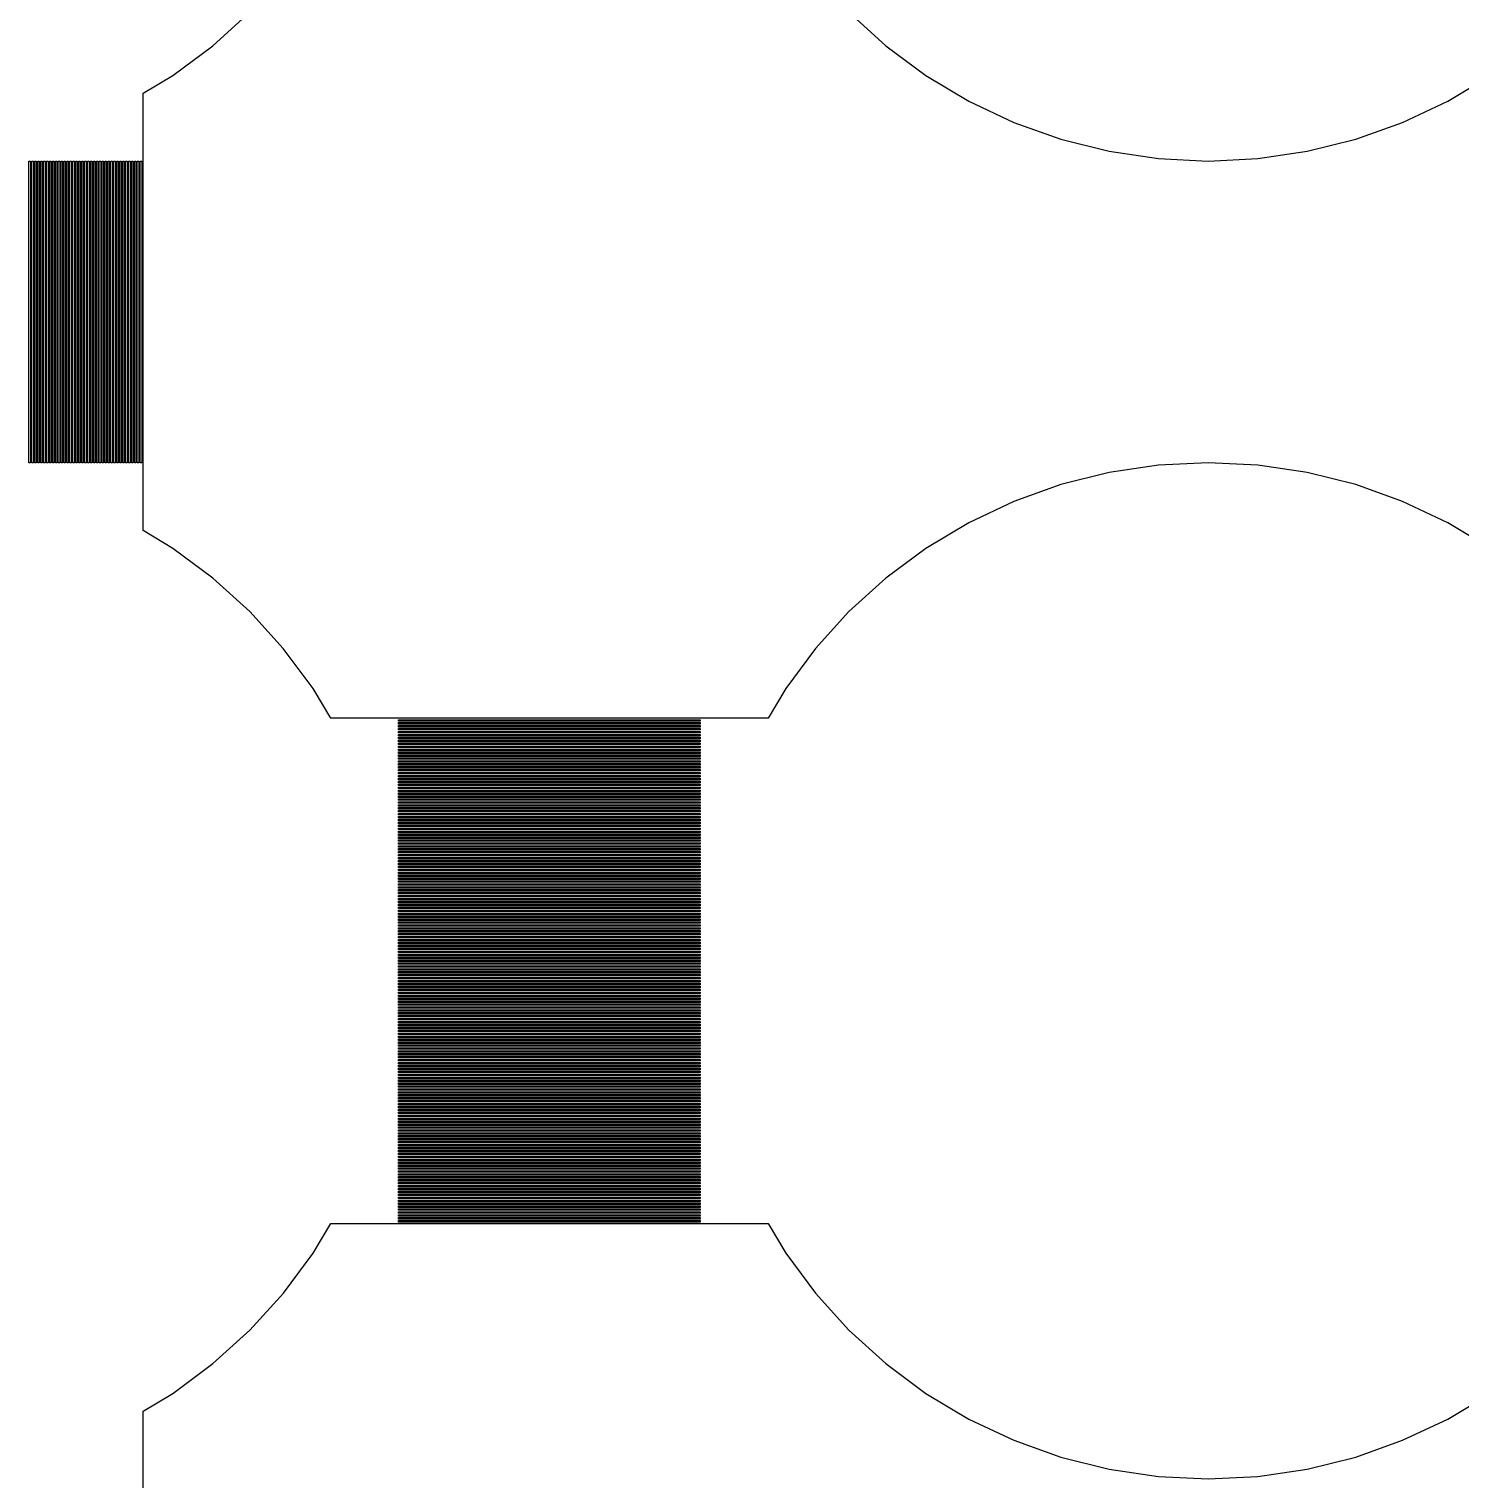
# Model space of a CAD drawing. Extents: x -5 to 92, y -13 to 39.
# Drawn here: x 53.45 to 63.22, y 5.03 to 14.93 of the extents above; entities that cross this region are included whole.
import ezdxf

# ---------------------------------------------------------------- set-up
doc = ezdxf.new("R2010")
doc.units = 0

msp = doc.modelspace()

# ---------------------------------------------------------------- linework, layer by layer
for p, q in [((54.7013, 14.8176), (54.9537, 15.0463)), ((59.0463, 15.0463), (59.2987, 14.8177)), ((54.4278, 14.6148), (54.7013, 14.8176)), ((59.2987, 14.8177), (59.5722, 14.6148)), ((54.225, 14.4932), (54.4278, 14.6148)), ((59.5722, 14.6148), (59.8643, 14.4397)), ((63.1357, 14.4397), (63.4278, 14.6148)), ((54.225, 11.5068), (54.225, 14.4932)), ((59.8643, 14.4397), (60.1721, 14.2941)), ((62.8279, 14.2941), (63.1357, 14.4397)), ((60.1721, 14.2941), (60.4927, 14.1794)), ((62.5073, 14.1794), (62.8279, 14.2941)), ((60.4927, 14.1794), (60.823, 14.0967)), ((62.177, 14.0967), (62.5073, 14.1794)), ((60.823, 14.0967), (61.1599, 14.0467)), ((61.8401, 14.0467), (62.177, 14.0967)), ((53.445, 11.97), (53.445, 14.03)), ((53.445, 14.03), (53.455, 14.03)), ((53.455, 14.03), (53.455, 11.97)), ((53.465, 11.97), (53.465, 14.03)), ((53.465, 14.03), (53.475, 14.03)), ((53.475, 14.03), (53.475, 11.97)), ((53.485, 11.97), (53.485, 14.03)), ((53.485, 14.03), (53.495, 14.03)), ((53.495, 14.03), (53.495, 11.97)), ((53.505, 11.97), (53.505, 14.03)), ((53.505, 14.03), (53.515, 14.03)), ((53.515, 14.03), (53.515, 11.97)), ((53.525, 11.97), (53.525, 14.03)), ((53.525, 14.03), (53.535, 14.03)), ((53.535, 14.03), (53.535, 11.97)), ((53.545, 11.97), (53.545, 14.03)), ((53.545, 14.03), (53.555, 14.03)), ((53.555, 14.03), (53.555, 11.97)), ((53.565, 11.97), (53.565, 14.03)), ((53.565, 14.03), (53.575, 14.03)), ((53.575, 14.03), (53.575, 11.97)), ((53.585, 11.97), (53.585, 14.03)), ((53.585, 14.03), (53.595, 14.03)), ((53.595, 14.03), (53.595, 11.97)), ((53.605, 11.97), (53.605, 14.03)), ((53.605, 14.03), (53.615, 14.03)), ((53.615, 14.03), (53.615, 11.97)), ((53.625, 11.97), (53.625, 14.03)), ((53.625, 14.03), (53.635, 14.03)), ((53.635, 14.03), (53.635, 11.97)), ((53.645, 11.97), (53.645, 14.03)), ((53.645, 14.03), (53.655, 14.03)), ((53.655, 14.03), (53.655, 11.97)), ((53.665, 11.97), (53.665, 14.03)), ((53.665, 14.03), (53.675, 14.03)), ((53.675, 14.03), (53.675, 11.97)), ((53.685, 11.97), (53.685, 14.03)), ((53.685, 14.03), (53.695, 14.03)), ((53.695, 14.03), (53.695, 11.97)), ((53.705, 11.97), (53.705, 14.03)), ((53.705, 14.03), (53.715, 14.03)), ((53.715, 14.03), (53.715, 11.97)), ((53.725, 11.97), (53.725, 14.03)), ((53.725, 14.03), (53.735, 14.03)), ((53.735, 14.03), (53.735, 11.97)), ((53.745, 11.97), (53.745, 14.03)), ((53.745, 14.03), (53.755, 14.03)), ((53.755, 14.03), (53.755, 11.97)), ((53.765, 11.97), (53.765, 14.03)), ((53.765, 14.03), (53.775, 14.03)), ((53.775, 14.03), (53.775, 11.97)), ((53.785, 11.97), (53.785, 14.03)), ((53.785, 14.03), (53.795, 14.03)), ((53.795, 14.03), (53.795, 11.97)), ((53.805, 11.97), (53.805, 14.03)), ((53.805, 14.03), (53.815, 14.03)), ((53.815, 14.03), (53.815, 11.97)), ((53.825, 11.97), (53.825, 14.03)), ((53.825, 14.03), (53.835, 14.03)), ((53.835, 14.03), (53.835, 11.97)), ((53.845, 11.97), (53.845, 14.03)), ((53.845, 14.03), (53.855, 14.03)), ((53.855, 14.03), (53.855, 11.97)), ((53.865, 11.97), (53.865, 14.03)), ((53.865, 14.03), (53.875, 14.03)), ((53.875, 14.03), (53.875, 11.97)), ((53.885, 11.97), (53.885, 14.03)), ((53.885, 14.03), (53.895, 14.03)), ((53.895, 14.03), (53.895, 11.97)), ((53.905, 11.97), (53.905, 14.03)), ((53.905, 14.03), (53.915, 14.03)), ((53.915, 14.03), (53.915, 11.97)), ((53.925, 11.97), (53.925, 14.03)), ((53.925, 14.03), (53.935, 14.03)), ((53.935, 14.03), (53.935, 11.97)), ((53.945, 11.97), (53.945, 14.03)), ((53.945, 14.03), (53.955, 14.03)), ((53.955, 14.03), (53.955, 11.97)), ((53.965, 11.97), (53.965, 14.03)), ((53.965, 14.03), (53.975, 14.03)), ((53.975, 14.03), (53.975, 11.97)), ((53.985, 11.97), (53.985, 14.03)), ((53.985, 14.03), (53.995, 14.03)), ((53.995, 14.03), (53.995, 11.97)), ((54.005, 11.97), (54.005, 14.03)), ((54.005, 14.03), (54.015, 14.03)), ((54.015, 14.03), (54.015, 11.97)), ((54.025, 11.97), (54.025, 14.03)), ((54.025, 14.03), (54.035, 14.03)), ((54.035, 14.03), (54.035, 11.97)), ((54.045, 11.97), (54.045, 14.03)), ((54.045, 14.03), (54.055, 14.03)), ((54.055, 14.03), (54.055, 11.97)), ((54.065, 11.97), (54.065, 14.03)), ((54.065, 14.03), (54.075, 14.03)), ((54.075, 14.03), (54.075, 11.97)), ((54.085, 11.97), (54.085, 14.03)), ((54.085, 14.03), (54.095, 14.03)), ((54.095, 14.03), (54.095, 11.97)), ((54.105, 11.97), (54.105, 14.03)), ((54.105, 14.03), (54.115, 14.03)), ((54.115, 14.03), (54.115, 11.97)), ((54.125, 11.97), (54.125, 14.03)), ((54.125, 14.03), (54.135, 14.03)), ((54.135, 14.03), (54.135, 11.97)), ((54.145, 11.97), (54.145, 14.03)), ((54.145, 14.03), (54.155, 14.03)), ((54.155, 14.03), (54.155, 11.97)), ((54.165, 11.97), (54.165, 14.03)), ((54.165, 14.03), (54.175, 14.03)), ((54.175, 14.03), (54.175, 11.97)), ((54.185, 11.97), (54.185, 14.03)), ((54.185, 14.03), (54.195, 14.03)), ((54.195, 14.03), (54.195, 11.97)), ((54.205, 11.97), (54.205, 14.03)), ((54.205, 14.03), (54.215, 14.03)), ((54.215, 14.03), (54.215, 11.97)), ((61.1599, 14.0467), (61.5, 14.03)), ((61.5, 14.03), (61.8401, 14.0467)), ((53.455, 11.97), (53.445, 11.97)), ((53.475, 11.97), (53.465, 11.97)), ((53.495, 11.97), (53.485, 11.97)), ((53.515, 11.97), (53.505, 11.97)), ((53.535, 11.97), (53.525, 11.97)), ((53.555, 11.97), (53.545, 11.97)), ((53.575, 11.97), (53.565, 11.97)), ((53.595, 11.97), (53.585, 11.97)), ((53.615, 11.97), (53.605, 11.97)), ((53.635, 11.97), (53.625, 11.97)), ((53.655, 11.97), (53.645, 11.97)), ((53.675, 11.97), (53.665, 11.97)), ((53.695, 11.97), (53.685, 11.97)), ((53.715, 11.97), (53.705, 11.97)), ((53.735, 11.97), (53.725, 11.97)), ((53.755, 11.97), (53.745, 11.97)), ((53.775, 11.97), (53.765, 11.97)), ((53.795, 11.97), (53.785, 11.97)), ((53.815, 11.97), (53.805, 11.97)), ((53.835, 11.97), (53.825, 11.97)), ((53.855, 11.97), (53.845, 11.97)), ((53.875, 11.97), (53.865, 11.97)), ((53.895, 11.97), (53.885, 11.97)), ((53.915, 11.97), (53.905, 11.97)), ((53.935, 11.97), (53.925, 11.97)), ((53.955, 11.97), (53.945, 11.97)), ((53.975, 11.97), (53.965, 11.97)), ((53.995, 11.97), (53.985, 11.97)), ((54.015, 11.97), (54.005, 11.97)), ((54.035, 11.97), (54.025, 11.97)), ((54.055, 11.97), (54.045, 11.97)), ((54.075, 11.97), (54.065, 11.97)), ((54.095, 11.97), (54.085, 11.97)), ((54.115, 11.97), (54.105, 11.97)), ((54.135, 11.97), (54.125, 11.97)), ((54.155, 11.97), (54.145, 11.97)), ((54.175, 11.97), (54.165, 11.97)), ((54.195, 11.97), (54.185, 11.97)), ((54.215, 11.97), (54.205, 11.97)), ((60.823, 11.9033), (60.4927, 11.8206)), ((61.1599, 11.9533), (60.823, 11.9033)), ((61.5, 11.97), (61.1599, 11.9533)), ((61.8401, 11.9533), (61.5, 11.97)), ((62.177, 11.9033), (61.8401, 11.9533)), ((62.5073, 11.8206), (62.177, 11.9033)), ((60.4927, 11.8206), (60.1721, 11.7059)), ((62.8279, 11.7059), (62.5073, 11.8206)), ((60.1721, 11.7059), (59.8642, 11.5603)), ((63.1357, 11.5603), (62.8279, 11.7059)), ((54.4278, 11.3852), (54.225, 11.5068)), ((59.8642, 11.5603), (59.5722, 11.3852)), ((63.4278, 11.3852), (63.1357, 11.5603)), ((54.7013, 11.1824), (54.4278, 11.3852)), ((59.5722, 11.3852), (59.2986, 11.1823)), ((54.9537, 10.9537), (54.7013, 11.1824)), ((59.2986, 11.1823), (59.0463, 10.9537)), ((55.1823, 10.7014), (54.9537, 10.9537)), ((59.0463, 10.9537), (58.8176, 10.7013)), ((55.3852, 10.4278), (55.1823, 10.7014)), ((58.8176, 10.7013), (58.6148, 10.4278)), ((55.5068, 10.225), (55.3852, 10.4278)), ((58.6148, 10.4278), (58.4932, 10.225)), ((58.4932, 10.225), (55.5068, 10.225)), ((55.97, 10.205), (55.97, 10.215)), ((55.97, 10.215), (58.03, 10.215)), ((58.03, 10.205), (55.97, 10.205)), ((58.03, 10.215), (58.03, 10.205)), ((55.97, 10.185), (55.97, 10.195)), ((55.97, 10.195), (58.03, 10.195)), ((58.03, 10.185), (55.97, 10.185)), ((55.97, 10.165), (55.97, 10.175)), ((55.97, 10.175), (58.03, 10.175)), ((58.03, 10.165), (55.97, 10.165)), ((55.97, 10.145), (55.97, 10.155)), ((55.97, 10.155), (58.03, 10.155)), ((58.03, 10.145), (55.97, 10.145)), ((55.97, 10.125), (55.97, 10.135)), ((55.97, 10.135), (58.03, 10.135)), ((58.03, 10.125), (55.97, 10.125)), ((55.97, 10.105), (55.97, 10.115)), ((55.97, 10.115), (58.03, 10.115)), ((58.03, 10.105), (55.97, 10.105)), ((58.03, 10.195), (58.03, 10.185)), ((58.03, 10.175), (58.03, 10.165)), ((58.03, 10.155), (58.03, 10.145)), ((58.03, 10.135), (58.03, 10.125)), ((58.03, 10.115), (58.03, 10.105)), ((55.97, 10.085), (55.97, 10.095)), ((55.97, 10.095), (58.03, 10.095)), ((58.03, 10.085), (55.97, 10.085)), ((55.97, 10.065), (55.97, 10.075)), ((55.97, 10.075), (58.03, 10.075)), ((58.03, 10.065), (55.97, 10.065)), ((55.97, 10.045), (55.97, 10.055)), ((55.97, 10.055), (58.03, 10.055)), ((58.03, 10.045), (55.97, 10.045)), ((55.97, 10.025), (55.97, 10.035)), ((55.97, 10.035), (58.03, 10.035)), ((58.03, 10.025), (55.97, 10.025)), ((55.97, 10.005), (55.97, 10.015)), ((55.97, 10.015), (58.03, 10.015)), ((58.03, 10.005), (55.97, 10.005)), ((58.03, 10.095), (58.03, 10.085)), ((58.03, 10.075), (58.03, 10.065)), ((58.03, 10.055), (58.03, 10.045)), ((58.03, 10.035), (58.03, 10.025)), ((58.03, 10.015), (58.03, 10.005)), ((55.97, 9.98499), (55.97, 9.995)), ((55.97, 9.995), (58.03, 9.995)), ((58.03, 9.98499), (55.97, 9.98499)), ((55.97, 9.965), (55.97, 9.97499)), ((55.97, 9.97499), (58.03, 9.97499)), ((58.03, 9.965), (55.97, 9.965)), ((55.97, 9.94499), (55.97, 9.95499)), ((55.97, 9.95499), (58.03, 9.95499)), ((58.03, 9.94499), (55.97, 9.94499)), ((55.97, 9.92499), (55.97, 9.935)), ((55.97, 9.935), (58.03, 9.935)), ((58.03, 9.92499), (55.97, 9.92499)), ((55.97, 9.905), (55.97, 9.91499)), ((55.97, 9.91499), (58.03, 9.91499)), ((58.03, 9.905), (55.97, 9.905)), ((58.03, 9.995), (58.03, 9.98499)), ((58.03, 9.97499), (58.03, 9.965)), ((58.03, 9.95499), (58.03, 9.94499)), ((58.03, 9.935), (58.03, 9.92499)), ((58.03, 9.91499), (58.03, 9.905)), ((55.97, 9.88499), (55.97, 9.89499)), ((55.97, 9.89499), (58.03, 9.89499)), ((58.03, 9.88499), (55.97, 9.88499)), ((55.97, 9.86499), (55.97, 9.875)), ((55.97, 9.875), (58.03, 9.875)), ((58.03, 9.86499), (55.97, 9.86499)), ((55.97, 9.84499), (55.97, 9.855)), ((55.97, 9.855), (58.03, 9.855)), ((58.03, 9.84499), (55.97, 9.84499)), ((55.97, 9.825), (55.97, 9.83499)), ((55.97, 9.83499), (58.03, 9.83499)), ((58.03, 9.825), (55.97, 9.825)), ((55.97, 9.80499), (55.97, 9.81499)), ((55.97, 9.81499), (58.03, 9.81499)), ((58.03, 9.80499), (55.97, 9.80499)), ((58.03, 9.89499), (58.03, 9.88499)), ((58.03, 9.875), (58.03, 9.86499)), ((58.03, 9.855), (58.03, 9.84499)), ((58.03, 9.83499), (58.03, 9.825)), ((58.03, 9.81499), (58.03, 9.80499)), ((55.97, 9.78499), (55.97, 9.795)), ((55.97, 9.795), (58.03, 9.795)), ((58.03, 9.78499), (55.97, 9.78499)), ((55.97, 9.765), (55.97, 9.77499)), ((55.97, 9.77499), (58.03, 9.77499)), ((58.03, 9.765), (55.97, 9.765)), ((55.97, 9.745), (55.97, 9.75499)), ((55.97, 9.75499), (58.03, 9.75499)), ((58.03, 9.745), (55.97, 9.745)), ((55.97, 9.72499), (55.97, 9.73499)), ((55.97, 9.73499), (58.03, 9.73499)), ((58.03, 9.72499), (55.97, 9.72499)), ((55.97, 9.70499), (55.97, 9.715)), ((55.97, 9.715), (58.03, 9.715)), ((58.03, 9.70499), (55.97, 9.70499)), ((58.03, 9.795), (58.03, 9.78499)), ((58.03, 9.77499), (58.03, 9.765)), ((58.03, 9.75499), (58.03, 9.745)), ((58.03, 9.73499), (58.03, 9.72499)), ((58.03, 9.715), (58.03, 9.70499)), ((55.97, 9.685), (55.97, 9.69499)), ((55.97, 9.69499), (58.03, 9.69499)), ((58.03, 9.685), (55.97, 9.685)), ((55.97, 9.66499), (55.97, 9.67499)), ((55.97, 9.67499), (58.03, 9.67499)), ((58.03, 9.66499), (55.97, 9.66499)), ((55.97, 9.64499), (55.97, 9.655)), ((55.97, 9.655), (58.03, 9.655)), ((58.03, 9.64499), (55.97, 9.64499)), ((55.97, 9.625), (55.97, 9.63499)), ((55.97, 9.63499), (58.03, 9.63499)), ((58.03, 9.625), (55.97, 9.625)), ((55.97, 9.605), (55.97, 9.61499)), ((55.97, 9.61499), (58.03, 9.61499)), ((58.03, 9.605), (55.97, 9.605)), ((58.03, 9.69499), (58.03, 9.685)), ((58.03, 9.67499), (58.03, 9.66499)), ((58.03, 9.655), (58.03, 9.64499)), ((58.03, 9.63499), (58.03, 9.625)), ((58.03, 9.61499), (58.03, 9.605)), ((55.97, 9.58499), (55.97, 9.59499)), ((55.97, 9.59499), (58.03, 9.59499)), ((58.03, 9.58499), (55.97, 9.58499)), ((55.97, 9.56499), (55.97, 9.575)), ((55.97, 9.575), (58.03, 9.575)), ((58.03, 9.56499), (55.97, 9.56499)), ((55.97, 9.545), (55.97, 9.55499)), ((55.97, 9.55499), (58.03, 9.55499)), ((58.03, 9.545), (55.97, 9.545)), ((55.97, 9.52499), (55.97, 9.53499)), ((55.97, 9.53499), (58.03, 9.53499)), ((58.03, 9.52499), (55.97, 9.52499)), ((55.97, 9.50499), (55.97, 9.515)), ((55.97, 9.515), (58.03, 9.515)), ((58.03, 9.59499), (58.03, 9.58499)), ((58.03, 9.575), (58.03, 9.56499)), ((58.03, 9.55499), (58.03, 9.545)), ((58.03, 9.53499), (58.03, 9.52499)), ((58.03, 9.515), (58.03, 9.50499)), ((58.03, 9.50499), (55.97, 9.50499)), ((55.97, 9.48499), (55.97, 9.495)), ((55.97, 9.495), (58.03, 9.495)), ((58.03, 9.48499), (55.97, 9.48499)), ((55.97, 9.465), (55.97, 9.47499)), ((55.97, 9.47499), (58.03, 9.47499)), ((58.03, 9.465), (55.97, 9.465)), ((55.97, 9.44499), (55.97, 9.45499)), ((55.97, 9.45499), (58.03, 9.45499)), ((58.03, 9.44499), (55.97, 9.44499)), ((55.97, 9.42499), (55.97, 9.435)), ((55.97, 9.435), (58.03, 9.435)), ((58.03, 9.42499), (55.97, 9.42499)), ((55.97, 9.405), (55.97, 9.41499)), ((55.97, 9.41499), (58.03, 9.41499)), ((58.03, 9.495), (58.03, 9.48499)), ((58.03, 9.47499), (58.03, 9.465)), ((58.03, 9.45499), (58.03, 9.44499)), ((58.03, 9.435), (58.03, 9.42499)), ((58.03, 9.41499), (58.03, 9.405)), ((58.03, 9.405), (55.97, 9.405)), ((55.97, 9.38499), (55.97, 9.39499)), ((55.97, 9.39499), (58.03, 9.39499)), ((58.03, 9.38499), (55.97, 9.38499)), ((55.97, 9.36499), (55.97, 9.375)), ((55.97, 9.375), (58.03, 9.375)), ((58.03, 9.36499), (55.97, 9.36499)), ((55.97, 9.34499), (55.97, 9.355)), ((55.97, 9.355), (58.03, 9.355)), ((58.03, 9.34499), (55.97, 9.34499)), ((55.97, 9.325), (55.97, 9.33499)), ((55.97, 9.33499), (58.03, 9.33499)), ((58.03, 9.325), (55.97, 9.325)), ((55.97, 9.30499), (55.97, 9.31499)), ((55.97, 9.31499), (58.03, 9.31499)), ((58.03, 9.39499), (58.03, 9.38499)), ((58.03, 9.375), (58.03, 9.36499)), ((58.03, 9.355), (58.03, 9.34499)), ((58.03, 9.33499), (58.03, 9.325)), ((58.03, 9.31499), (58.03, 9.30499)), ((58.03, 9.30499), (55.97, 9.30499)), ((55.97, 9.28499), (55.97, 9.295)), ((55.97, 9.295), (58.03, 9.295)), ((58.03, 9.28499), (55.97, 9.28499)), ((55.97, 9.265), (55.97, 9.27499)), ((55.97, 9.27499), (58.03, 9.27499)), ((58.03, 9.265), (55.97, 9.265)), ((55.97, 9.245), (55.97, 9.25499)), ((55.97, 9.25499), (58.03, 9.25499)), ((58.03, 9.245), (55.97, 9.245)), ((55.97, 9.22499), (55.97, 9.23499)), ((55.97, 9.23499), (58.03, 9.23499)), ((58.03, 9.22499), (55.97, 9.22499)), ((55.97, 9.20499), (55.97, 9.215)), ((55.97, 9.215), (58.03, 9.215)), ((58.03, 9.295), (58.03, 9.28499)), ((58.03, 9.27499), (58.03, 9.265)), ((58.03, 9.25499), (58.03, 9.245)), ((58.03, 9.23499), (58.03, 9.22499)), ((58.03, 9.215), (58.03, 9.20499)), ((58.03, 9.20499), (55.97, 9.20499)), ((55.97, 9.185), (55.97, 9.19499)), ((55.97, 9.19499), (58.03, 9.19499)), ((58.03, 9.185), (55.97, 9.185)), ((55.97, 9.16499), (55.97, 9.17499)), ((55.97, 9.17499), (58.03, 9.17499)), ((58.03, 9.16499), (55.97, 9.16499)), ((55.97, 9.14499), (55.97, 9.155)), ((55.97, 9.155), (58.03, 9.155)), ((58.03, 9.14499), (55.97, 9.14499)), ((55.97, 9.125), (55.97, 9.13499)), ((55.97, 9.13499), (58.03, 9.13499)), ((58.03, 9.125), (55.97, 9.125)), ((55.97, 9.105), (55.97, 9.11499)), ((55.97, 9.11499), (58.03, 9.11499)), ((58.03, 9.19499), (58.03, 9.185)), ((58.03, 9.17499), (58.03, 9.16499)), ((58.03, 9.155), (58.03, 9.14499)), ((58.03, 9.13499), (58.03, 9.125)), ((58.03, 9.11499), (58.03, 9.105)), ((58.03, 9.105), (55.97, 9.105)), ((55.97, 9.08499), (55.97, 9.09499)), ((55.97, 9.09499), (58.03, 9.09499)), ((58.03, 9.08499), (55.97, 9.08499)), ((55.97, 9.06499), (55.97, 9.075)), ((55.97, 9.075), (58.03, 9.075)), ((58.03, 9.06499), (55.97, 9.06499)), ((55.97, 9.045), (55.97, 9.05499)), ((55.97, 9.05499), (58.03, 9.05499)), ((58.03, 9.045), (55.97, 9.045)), ((55.97, 9.02499), (55.97, 9.03499)), ((55.97, 9.03499), (58.03, 9.03499)), ((58.03, 9.02499), (55.97, 9.02499)), ((55.97, 9.00499), (55.97, 9.015)), ((55.97, 9.015), (58.03, 9.015)), ((58.03, 9.09499), (58.03, 9.08499)), ((58.03, 9.075), (58.03, 9.06499)), ((58.03, 9.05499), (58.03, 9.045)), ((58.03, 9.03499), (58.03, 9.02499)), ((58.03, 9.015), (58.03, 9.00499)), ((58.03, 9.00499), (55.97, 9.00499)), ((55.97, 8.98499), (55.97, 8.995)), ((55.97, 8.995), (58.03, 8.995)), ((58.03, 8.98499), (55.97, 8.98499)), ((55.97, 8.965), (55.97, 8.97499)), ((55.97, 8.97499), (58.03, 8.97499)), ((58.03, 8.965), (55.97, 8.965)), ((55.97, 8.94499), (55.97, 8.95499)), ((55.97, 8.95499), (58.03, 8.95499)), ((58.03, 8.94499), (55.97, 8.94499)), ((55.97, 8.92499), (55.97, 8.935)), ((55.97, 8.935), (58.03, 8.935)), ((58.03, 8.92499), (55.97, 8.92499)), ((55.97, 8.905), (55.97, 8.91499)), ((55.97, 8.91499), (58.03, 8.91499)), ((58.03, 8.995), (58.03, 8.98499)), ((58.03, 8.97499), (58.03, 8.965)), ((58.03, 8.95499), (58.03, 8.94499)), ((58.03, 8.935), (58.03, 8.92499)), ((58.03, 8.91499), (58.03, 8.905)), ((58.03, 8.905), (55.97, 8.905)), ((55.97, 8.88499), (55.97, 8.89499)), ((55.97, 8.89499), (58.03, 8.89499)), ((58.03, 8.88499), (55.97, 8.88499)), ((55.97, 8.86499), (55.97, 8.875)), ((55.97, 8.875), (58.03, 8.875)), ((58.03, 8.86499), (55.97, 8.86499)), ((55.97, 8.84499), (55.97, 8.855)), ((55.97, 8.855), (58.03, 8.855)), ((58.03, 8.84499), (55.97, 8.84499)), ((55.97, 8.825), (55.97, 8.83499)), ((55.97, 8.83499), (58.03, 8.83499)), ((58.03, 8.825), (55.97, 8.825)), ((55.97, 8.80499), (55.97, 8.81499)), ((55.97, 8.81499), (58.03, 8.81499)), ((58.03, 8.89499), (58.03, 8.88499)), ((58.03, 8.875), (58.03, 8.86499)), ((58.03, 8.855), (58.03, 8.84499)), ((58.03, 8.83499), (58.03, 8.825)), ((58.03, 8.81499), (58.03, 8.80499)), ((58.03, 8.80499), (55.97, 8.80499)), ((55.97, 8.78499), (55.97, 8.795)), ((55.97, 8.795), (58.03, 8.795)), ((58.03, 8.78499), (55.97, 8.78499)), ((55.97, 8.765), (55.97, 8.77499)), ((55.97, 8.77499), (58.03, 8.77499)), ((58.03, 8.765), (55.97, 8.765)), ((55.97, 8.745), (55.97, 8.75499)), ((55.97, 8.75499), (58.03, 8.75499)), ((58.03, 8.745), (55.97, 8.745)), ((55.97, 8.72499), (55.97, 8.73499)), ((55.97, 8.73499), (58.03, 8.73499)), ((58.03, 8.72499), (55.97, 8.72499)), ((55.97, 8.70499), (55.97, 8.715)), ((55.97, 8.715), (58.03, 8.715)), ((58.03, 8.795), (58.03, 8.78499)), ((58.03, 8.77499), (58.03, 8.765)), ((58.03, 8.75499), (58.03, 8.745)), ((58.03, 8.73499), (58.03, 8.72499)), ((58.03, 8.715), (58.03, 8.70499)), ((58.03, 8.70499), (55.97, 8.70499)), ((55.97, 8.685), (55.97, 8.69499)), ((55.97, 8.69499), (58.03, 8.69499)), ((58.03, 8.685), (55.97, 8.685)), ((55.97, 8.66499), (55.97, 8.67499)), ((55.97, 8.67499), (58.03, 8.67499)), ((58.03, 8.66499), (55.97, 8.66499)), ((55.97, 8.64499), (55.97, 8.655)), ((55.97, 8.655), (58.03, 8.655)), ((58.03, 8.64499), (55.97, 8.64499)), ((55.97, 8.625), (55.97, 8.63499)), ((55.97, 8.63499), (58.03, 8.63499)), ((58.03, 8.625), (55.97, 8.625)), ((55.97, 8.605), (55.97, 8.61499)), ((55.97, 8.61499), (58.03, 8.61499)), ((58.03, 8.69499), (58.03, 8.685)), ((58.03, 8.67499), (58.03, 8.66499)), ((58.03, 8.655), (58.03, 8.64499)), ((58.03, 8.63499), (58.03, 8.625)), ((58.03, 8.61499), (58.03, 8.605)), ((58.03, 8.605), (55.97, 8.605)), ((55.97, 8.58499), (55.97, 8.59499)), ((55.97, 8.59499), (58.03, 8.59499)), ((58.03, 8.58499), (55.97, 8.58499)), ((55.97, 8.56499), (55.97, 8.575)), ((55.97, 8.575), (58.03, 8.575)), ((58.03, 8.56499), (55.97, 8.56499)), ((55.97, 8.545), (55.97, 8.55499)), ((55.97, 8.55499), (58.03, 8.55499)), ((58.03, 8.545), (55.97, 8.545)), ((55.97, 8.52499), (55.97, 8.53499)), ((55.97, 8.53499), (58.03, 8.53499)), ((58.03, 8.52499), (55.97, 8.52499)), ((58.03, 8.59499), (58.03, 8.58499)), ((58.03, 8.575), (58.03, 8.56499)), ((58.03, 8.55499), (58.03, 8.545)), ((58.03, 8.53499), (58.03, 8.52499)), ((55.97, 8.50499), (55.97, 8.515)), ((55.97, 8.515), (58.03, 8.515)), ((58.03, 8.50499), (55.97, 8.50499)), ((55.97, 8.485), (55.97, 8.49501)), ((55.97, 8.49501), (58.03, 8.49501)), ((58.03, 8.485), (55.97, 8.485)), ((55.97, 8.46501), (55.97, 8.47501)), ((55.97, 8.47501), (58.03, 8.47501)), ((58.03, 8.46501), (55.97, 8.46501)), ((55.97, 8.44501), (55.97, 8.455)), ((55.97, 8.455), (58.03, 8.455)), ((58.03, 8.44501), (55.97, 8.44501)), ((55.97, 8.425), (55.97, 8.43501)), ((55.97, 8.43501), (58.03, 8.43501)), ((58.03, 8.425), (55.97, 8.425)), ((58.03, 8.515), (58.03, 8.50499)), ((58.03, 8.49501), (58.03, 8.485)), ((58.03, 8.47501), (58.03, 8.46501)), ((58.03, 8.455), (58.03, 8.44501)), ((58.03, 8.43501), (58.03, 8.425)), ((55.97, 8.40501), (55.97, 8.41501)), ((55.97, 8.41501), (58.03, 8.41501)), ((58.03, 8.40501), (55.97, 8.40501)), ((55.97, 8.38501), (55.97, 8.395)), ((55.97, 8.395), (58.03, 8.395)), ((58.03, 8.38501), (55.97, 8.38501)), ((55.97, 8.36501), (55.97, 8.375)), ((55.97, 8.375), (58.03, 8.375)), ((58.03, 8.36501), (55.97, 8.36501)), ((55.97, 8.345), (55.97, 8.35501)), ((55.97, 8.35501), (58.03, 8.35501)), ((58.03, 8.345), (55.97, 8.345)), ((55.97, 8.32501), (55.97, 8.33501)), ((55.97, 8.33501), (58.03, 8.33501)), ((58.03, 8.32501), (55.97, 8.32501)), ((58.03, 8.41501), (58.03, 8.40501)), ((58.03, 8.395), (58.03, 8.38501)), ((58.03, 8.375), (58.03, 8.36501)), ((58.03, 8.35501), (58.03, 8.345)), ((58.03, 8.33501), (58.03, 8.32501)), ((55.97, 8.30501), (55.97, 8.315)), ((55.97, 8.315), (58.03, 8.315)), ((58.03, 8.30501), (55.97, 8.30501)), ((55.97, 8.285), (55.97, 8.29501)), ((55.97, 8.29501), (58.03, 8.29501)), ((58.03, 8.285), (55.97, 8.285)), ((55.97, 8.26501), (55.97, 8.27501)), ((55.97, 8.27501), (58.03, 8.27501)), ((58.03, 8.26501), (55.97, 8.26501)), ((55.97, 8.24501), (55.97, 8.255)), ((55.97, 8.255), (58.03, 8.255)), ((58.03, 8.24501), (55.97, 8.24501)), ((55.97, 8.22501), (55.97, 8.235)), ((55.97, 8.235), (58.03, 8.235)), ((58.03, 8.22501), (55.97, 8.22501)), ((58.03, 8.315), (58.03, 8.30501)), ((58.03, 8.29501), (58.03, 8.285)), ((58.03, 8.27501), (58.03, 8.26501)), ((58.03, 8.255), (58.03, 8.24501)), ((58.03, 8.235), (58.03, 8.22501)), ((55.97, 8.205), (55.97, 8.21501)), ((55.97, 8.21501), (58.03, 8.21501)), ((58.03, 8.205), (55.97, 8.205)), ((55.97, 8.18501), (55.97, 8.19501)), ((55.97, 8.19501), (58.03, 8.19501)), ((58.03, 8.18501), (55.97, 8.18501)), ((55.97, 8.16501), (55.97, 8.175)), ((55.97, 8.175), (58.03, 8.175)), ((58.03, 8.16501), (55.97, 8.16501)), ((55.97, 8.145), (55.97, 8.15501)), ((55.97, 8.15501), (58.03, 8.15501)), ((58.03, 8.145), (55.97, 8.145)), ((55.97, 8.125), (55.97, 8.13501)), ((55.97, 8.13501), (58.03, 8.13501)), ((58.03, 8.125), (55.97, 8.125)), ((58.03, 8.21501), (58.03, 8.205)), ((58.03, 8.19501), (58.03, 8.18501)), ((58.03, 8.175), (58.03, 8.16501)), ((58.03, 8.15501), (58.03, 8.145)), ((58.03, 8.13501), (58.03, 8.125)), ((55.97, 8.10501), (55.97, 8.11501)), ((55.97, 8.11501), (58.03, 8.11501)), ((58.03, 8.10501), (55.97, 8.10501)), ((55.97, 8.08501), (55.97, 8.095)), ((55.97, 8.095), (58.03, 8.095)), ((58.03, 8.08501), (55.97, 8.08501)), ((55.97, 8.065), (55.97, 8.07501)), ((55.97, 8.07501), (58.03, 8.07501)), ((58.03, 8.065), (55.97, 8.065)), ((55.97, 8.04501), (55.97, 8.05501)), ((55.97, 8.05501), (58.03, 8.05501)), ((58.03, 8.04501), (55.97, 8.04501)), ((55.97, 8.02501), (55.97, 8.035)), ((55.97, 8.035), (58.03, 8.035)), ((58.03, 8.02501), (55.97, 8.02501)), ((58.03, 8.11501), (58.03, 8.10501)), ((58.03, 8.095), (58.03, 8.08501)), ((58.03, 8.07501), (58.03, 8.065)), ((58.03, 8.05501), (58.03, 8.04501)), ((58.03, 8.035), (58.03, 8.02501)), ((55.97, 8.005), (55.97, 8.01501)), ((55.97, 8.01501), (58.03, 8.01501)), ((58.03, 8.005), (55.97, 8.005)), ((55.97, 7.985), (55.97, 7.99501)), ((55.97, 7.99501), (58.03, 7.99501)), ((58.03, 7.985), (55.97, 7.985)), ((55.97, 7.96501), (55.97, 7.97501)), ((55.97, 7.97501), (58.03, 7.97501)), ((58.03, 7.96501), (55.97, 7.96501)), ((55.97, 7.94501), (55.97, 7.955)), ((55.97, 7.955), (58.03, 7.955)), ((58.03, 7.94501), (55.97, 7.94501)), ((55.97, 7.925), (55.97, 7.93501)), ((55.97, 7.93501), (58.03, 7.93501)), ((58.03, 7.925), (55.97, 7.925)), ((58.03, 8.01501), (58.03, 8.005)), ((58.03, 7.99501), (58.03, 7.985)), ((58.03, 7.97501), (58.03, 7.96501)), ((58.03, 7.955), (58.03, 7.94501)), ((58.03, 7.93501), (58.03, 7.925)), ((55.97, 7.90501), (55.97, 7.91501)), ((55.97, 7.91501), (58.03, 7.91501)), ((58.03, 7.90501), (55.97, 7.90501)), ((55.97, 7.88501), (55.97, 7.895)), ((55.97, 7.895), (58.03, 7.895)), ((58.03, 7.88501), (55.97, 7.88501)), ((55.97, 7.86501), (55.97, 7.875)), ((55.97, 7.875), (58.03, 7.875)), ((58.03, 7.86501), (55.97, 7.86501)), ((55.97, 7.845), (55.97, 7.85501)), ((55.97, 7.85501), (58.03, 7.85501)), ((58.03, 7.845), (55.97, 7.845)), ((55.97, 7.82501), (55.97, 7.83501)), ((55.97, 7.83501), (58.03, 7.83501)), ((58.03, 7.82501), (55.97, 7.82501)), ((58.03, 7.91501), (58.03, 7.90501)), ((58.03, 7.895), (58.03, 7.88501)), ((58.03, 7.875), (58.03, 7.86501)), ((58.03, 7.85501), (58.03, 7.845)), ((58.03, 7.83501), (58.03, 7.82501)), ((55.97, 7.80501), (55.97, 7.815)), ((55.97, 7.815), (58.03, 7.815)), ((58.03, 7.80501), (55.97, 7.80501)), ((55.97, 7.785), (55.97, 7.79501)), ((55.97, 7.79501), (58.03, 7.79501)), ((58.03, 7.785), (55.97, 7.785)), ((55.97, 7.76501), (55.97, 7.77501)), ((55.97, 7.77501), (58.03, 7.77501)), ((58.03, 7.76501), (55.97, 7.76501)), ((55.97, 7.74501), (55.97, 7.755)), ((55.97, 7.755), (58.03, 7.755)), ((58.03, 7.74501), (55.97, 7.74501)), ((55.97, 7.72501), (55.97, 7.735)), ((55.97, 7.735), (58.03, 7.735)), ((58.03, 7.72501), (55.97, 7.72501)), ((58.03, 7.815), (58.03, 7.80501)), ((58.03, 7.79501), (58.03, 7.785)), ((58.03, 7.77501), (58.03, 7.76501)), ((58.03, 7.755), (58.03, 7.74501)), ((58.03, 7.735), (58.03, 7.72501)), ((55.97, 7.705), (55.97, 7.71501)), ((55.97, 7.71501), (58.03, 7.71501)), ((58.03, 7.705), (55.97, 7.705)), ((55.97, 7.68501), (55.97, 7.69501)), ((55.97, 7.69501), (58.03, 7.69501)), ((58.03, 7.68501), (55.97, 7.68501)), ((55.97, 7.66501), (55.97, 7.675)), ((55.97, 7.675), (58.03, 7.675)), ((58.03, 7.66501), (55.97, 7.66501)), ((55.97, 7.645), (55.97, 7.65501)), ((55.97, 7.65501), (58.03, 7.65501)), ((58.03, 7.645), (55.97, 7.645)), ((55.97, 7.625), (55.97, 7.63501)), ((55.97, 7.63501), (58.03, 7.63501)), ((58.03, 7.625), (55.97, 7.625)), ((58.03, 7.71501), (58.03, 7.705)), ((58.03, 7.69501), (58.03, 7.68501)), ((58.03, 7.675), (58.03, 7.66501)), ((58.03, 7.65501), (58.03, 7.645)), ((58.03, 7.63501), (58.03, 7.625)), ((55.97, 7.60501), (55.97, 7.61501)), ((55.97, 7.61501), (58.03, 7.61501)), ((58.03, 7.60501), (55.97, 7.60501)), ((55.97, 7.58501), (55.97, 7.595)), ((55.97, 7.595), (58.03, 7.595)), ((58.03, 7.58501), (55.97, 7.58501)), ((55.97, 7.565), (55.97, 7.57501)), ((55.97, 7.57501), (58.03, 7.57501)), ((58.03, 7.565), (55.97, 7.565)), ((55.97, 7.54501), (55.97, 7.55501)), ((55.97, 7.55501), (58.03, 7.55501)), ((58.03, 7.54501), (55.97, 7.54501)), ((55.97, 7.52501), (55.97, 7.535)), ((55.97, 7.535), (58.03, 7.535)), ((58.03, 7.61501), (58.03, 7.60501)), ((58.03, 7.595), (58.03, 7.58501)), ((58.03, 7.57501), (58.03, 7.565)), ((58.03, 7.55501), (58.03, 7.54501)), ((58.03, 7.535), (58.03, 7.52501)), ((58.03, 7.52501), (55.97, 7.52501)), ((55.97, 7.505), (55.97, 7.51501)), ((55.97, 7.51501), (58.03, 7.51501)), ((58.03, 7.505), (55.97, 7.505)), ((55.97, 7.485), (55.97, 7.49501)), ((55.97, 7.49501), (58.03, 7.49501)), ((58.03, 7.485), (55.97, 7.485)), ((55.97, 7.46501), (55.97, 7.47501)), ((55.97, 7.47501), (58.03, 7.47501)), ((58.03, 7.46501), (55.97, 7.46501)), ((55.97, 7.44501), (55.97, 7.455)), ((55.97, 7.455), (58.03, 7.455)), ((58.03, 7.44501), (55.97, 7.44501)), ((55.97, 7.425), (55.97, 7.43501)), ((55.97, 7.43501), (58.03, 7.43501)), ((58.03, 7.51501), (58.03, 7.505)), ((58.03, 7.49501), (58.03, 7.485)), ((58.03, 7.47501), (58.03, 7.46501)), ((58.03, 7.455), (58.03, 7.44501)), ((58.03, 7.43501), (58.03, 7.425)), ((58.03, 7.425), (55.97, 7.425)), ((55.97, 7.40501), (55.97, 7.41501)), ((55.97, 7.41501), (58.03, 7.41501)), ((58.03, 7.40501), (55.97, 7.40501)), ((55.97, 7.38501), (55.97, 7.395)), ((55.97, 7.395), (58.03, 7.395)), ((58.03, 7.38501), (55.97, 7.38501)), ((55.97, 7.36501), (55.97, 7.375)), ((55.97, 7.375), (58.03, 7.375)), ((58.03, 7.36501), (55.97, 7.36501)), ((55.97, 7.345), (55.97, 7.35501)), ((55.97, 7.35501), (58.03, 7.35501)), ((58.03, 7.345), (55.97, 7.345)), ((55.97, 7.32501), (55.97, 7.33501)), ((55.97, 7.33501), (58.03, 7.33501)), ((58.03, 7.41501), (58.03, 7.40501)), ((58.03, 7.395), (58.03, 7.38501)), ((58.03, 7.375), (58.03, 7.36501)), ((58.03, 7.35501), (58.03, 7.345)), ((58.03, 7.33501), (58.03, 7.32501)), ((58.03, 7.32501), (55.97, 7.32501)), ((55.97, 7.30501), (55.97, 7.315)), ((55.97, 7.315), (58.03, 7.315)), ((58.03, 7.30501), (55.97, 7.30501)), ((55.97, 7.285), (55.97, 7.29501)), ((55.97, 7.29501), (58.03, 7.29501)), ((58.03, 7.285), (55.97, 7.285)), ((55.97, 7.26501), (55.97, 7.27501)), ((55.97, 7.27501), (58.03, 7.27501)), ((58.03, 7.26501), (55.97, 7.26501)), ((55.97, 7.24501), (55.97, 7.255)), ((55.97, 7.255), (58.03, 7.255)), ((58.03, 7.24501), (55.97, 7.24501)), ((55.97, 7.22501), (55.97, 7.235)), ((55.97, 7.235), (58.03, 7.235)), ((58.03, 7.315), (58.03, 7.30501)), ((58.03, 7.29501), (58.03, 7.285)), ((58.03, 7.27501), (58.03, 7.26501)), ((58.03, 7.255), (58.03, 7.24501)), ((58.03, 7.235), (58.03, 7.22501)), ((58.03, 7.22501), (55.97, 7.22501)), ((55.97, 7.205), (55.97, 7.21501)), ((55.97, 7.21501), (58.03, 7.21501)), ((58.03, 7.205), (55.97, 7.205)), ((55.97, 7.18501), (55.97, 7.19501)), ((55.97, 7.19501), (58.03, 7.19501)), ((58.03, 7.18501), (55.97, 7.18501)), ((55.97, 7.16501), (55.97, 7.175)), ((55.97, 7.175), (58.03, 7.175)), ((58.03, 7.16501), (55.97, 7.16501)), ((55.97, 7.145), (55.97, 7.15501)), ((55.97, 7.15501), (58.03, 7.15501)), ((58.03, 7.145), (55.97, 7.145)), ((55.97, 7.125), (55.97, 7.13501)), ((55.97, 7.13501), (58.03, 7.13501)), ((58.03, 7.21501), (58.03, 7.205)), ((58.03, 7.19501), (58.03, 7.18501)), ((58.03, 7.175), (58.03, 7.16501)), ((58.03, 7.15501), (58.03, 7.145)), ((58.03, 7.13501), (58.03, 7.125)), ((58.03, 7.125), (55.97, 7.125)), ((55.97, 7.10501), (55.97, 7.11501)), ((55.97, 7.11501), (58.03, 7.11501)), ((58.03, 7.10501), (55.97, 7.10501)), ((55.97, 7.08501), (55.97, 7.095)), ((55.97, 7.095), (58.03, 7.095)), ((58.03, 7.08501), (55.97, 7.08501)), ((55.97, 7.065), (55.97, 7.07501)), ((55.97, 7.07501), (58.03, 7.07501)), ((58.03, 7.065), (55.97, 7.065)), ((55.97, 7.04501), (55.97, 7.05501)), ((55.97, 7.05501), (58.03, 7.05501)), ((58.03, 7.04501), (55.97, 7.04501)), ((55.97, 7.02501), (55.97, 7.035)), ((55.97, 7.035), (58.03, 7.035)), ((58.03, 7.11501), (58.03, 7.10501)), ((58.03, 7.095), (58.03, 7.08501)), ((58.03, 7.07501), (58.03, 7.065)), ((58.03, 7.05501), (58.03, 7.04501)), ((58.03, 7.035), (58.03, 7.02501)), ((58.03, 7.02501), (55.97, 7.02501)), ((55.97, 7.005), (55.97, 7.01501)), ((55.97, 7.01501), (58.03, 7.01501)), ((58.03, 7.005), (55.97, 7.005)), ((55.97, 6.985), (55.97, 6.99501)), ((55.97, 6.99501), (58.03, 6.99501)), ((58.03, 6.985), (55.97, 6.985)), ((55.97, 6.96501), (55.97, 6.97501)), ((55.97, 6.97501), (58.03, 6.97501)), ((58.03, 6.96501), (55.97, 6.96501)), ((55.97, 6.94501), (55.97, 6.955)), ((55.97, 6.955), (58.03, 6.955)), ((58.03, 6.94501), (55.97, 6.94501)), ((55.97, 6.925), (55.97, 6.93501)), ((55.97, 6.93501), (58.03, 6.93501)), ((58.03, 7.01501), (58.03, 7.005)), ((58.03, 6.99501), (58.03, 6.985)), ((58.03, 6.97501), (58.03, 6.96501)), ((58.03, 6.955), (58.03, 6.94501)), ((58.03, 6.93501), (58.03, 6.925)), ((58.03, 6.925), (55.97, 6.925)), ((55.97, 6.90501), (55.97, 6.91501)), ((55.97, 6.91501), (58.03, 6.91501)), ((58.03, 6.90501), (55.97, 6.90501)), ((55.97, 6.88501), (55.97, 6.895)), ((55.97, 6.895), (58.03, 6.895)), ((58.03, 6.88501), (55.97, 6.88501)), ((55.97, 6.86501), (55.97, 6.875)), ((55.97, 6.875), (58.03, 6.875)), ((58.03, 6.86501), (55.97, 6.86501)), ((55.97, 6.845), (55.97, 6.85501)), ((55.97, 6.85501), (58.03, 6.85501)), ((58.03, 6.845), (55.97, 6.845)), ((55.97, 6.82501), (55.97, 6.83501)), ((55.97, 6.83501), (58.03, 6.83501)), ((58.03, 6.91501), (58.03, 6.90501)), ((58.03, 6.895), (58.03, 6.88501)), ((58.03, 6.875), (58.03, 6.86501)), ((58.03, 6.85501), (58.03, 6.845)), ((58.03, 6.83501), (58.03, 6.82501)), ((55.3852, 6.57217), (55.5068, 6.77501)), ((55.5068, 6.77501), (58.4932, 6.77501)), ((58.03, 6.82501), (55.97, 6.82501)), ((55.97, 6.80501), (55.97, 6.815)), ((55.97, 6.815), (58.03, 6.815)), ((58.03, 6.80501), (55.97, 6.80501)), ((55.97, 6.785), (55.97, 6.79501)), ((55.97, 6.79501), (58.03, 6.79501)), ((58.03, 6.785), (55.97, 6.785)), ((58.03, 6.815), (58.03, 6.80501)), ((58.03, 6.79501), (58.03, 6.785)), ((58.4932, 6.77501), (58.6148, 6.57217)), ((55.1824, 6.29866), (55.3852, 6.57217)), ((58.6148, 6.57217), (58.8176, 6.29866)), ((54.9537, 6.04634), (55.1824, 6.29866)), ((58.8176, 6.29866), (59.0463, 6.04634)), ((54.7014, 5.81766), (54.9537, 6.04634)), ((59.0463, 6.04634), (59.2986, 5.81766)), ((54.4278, 5.61481), (54.7014, 5.81766)), ((59.2986, 5.81766), (59.5722, 5.61481)), ((54.225, 5.49323), (54.4278, 5.61481)), ((59.5722, 5.61481), (59.8642, 5.43974)), ((63.1357, 5.43974), (63.4278, 5.61481)), ((54.225, 2.50677), (54.225, 5.49323)), ((59.8642, 5.43974), (60.1721, 5.29414)), ((62.8279, 5.29414), (63.1357, 5.43974)), ((60.1721, 5.29414), (60.4927, 5.17943)), ((62.5073, 5.17943), (62.8279, 5.29414)), ((60.4927, 5.17943), (60.823, 5.09668)), ((62.177, 5.09668), (62.5073, 5.17943)), ((60.823, 5.09668), (61.1599, 5.04672)), ((61.8401, 5.04672), (62.177, 5.09668)), ((61.1599, 5.04672), (61.5, 5.03001)), ((61.5, 5.03001), (61.8401, 5.04672))]:
    msp.add_line(p, q)

doc.saveas('drawing.dxf')
